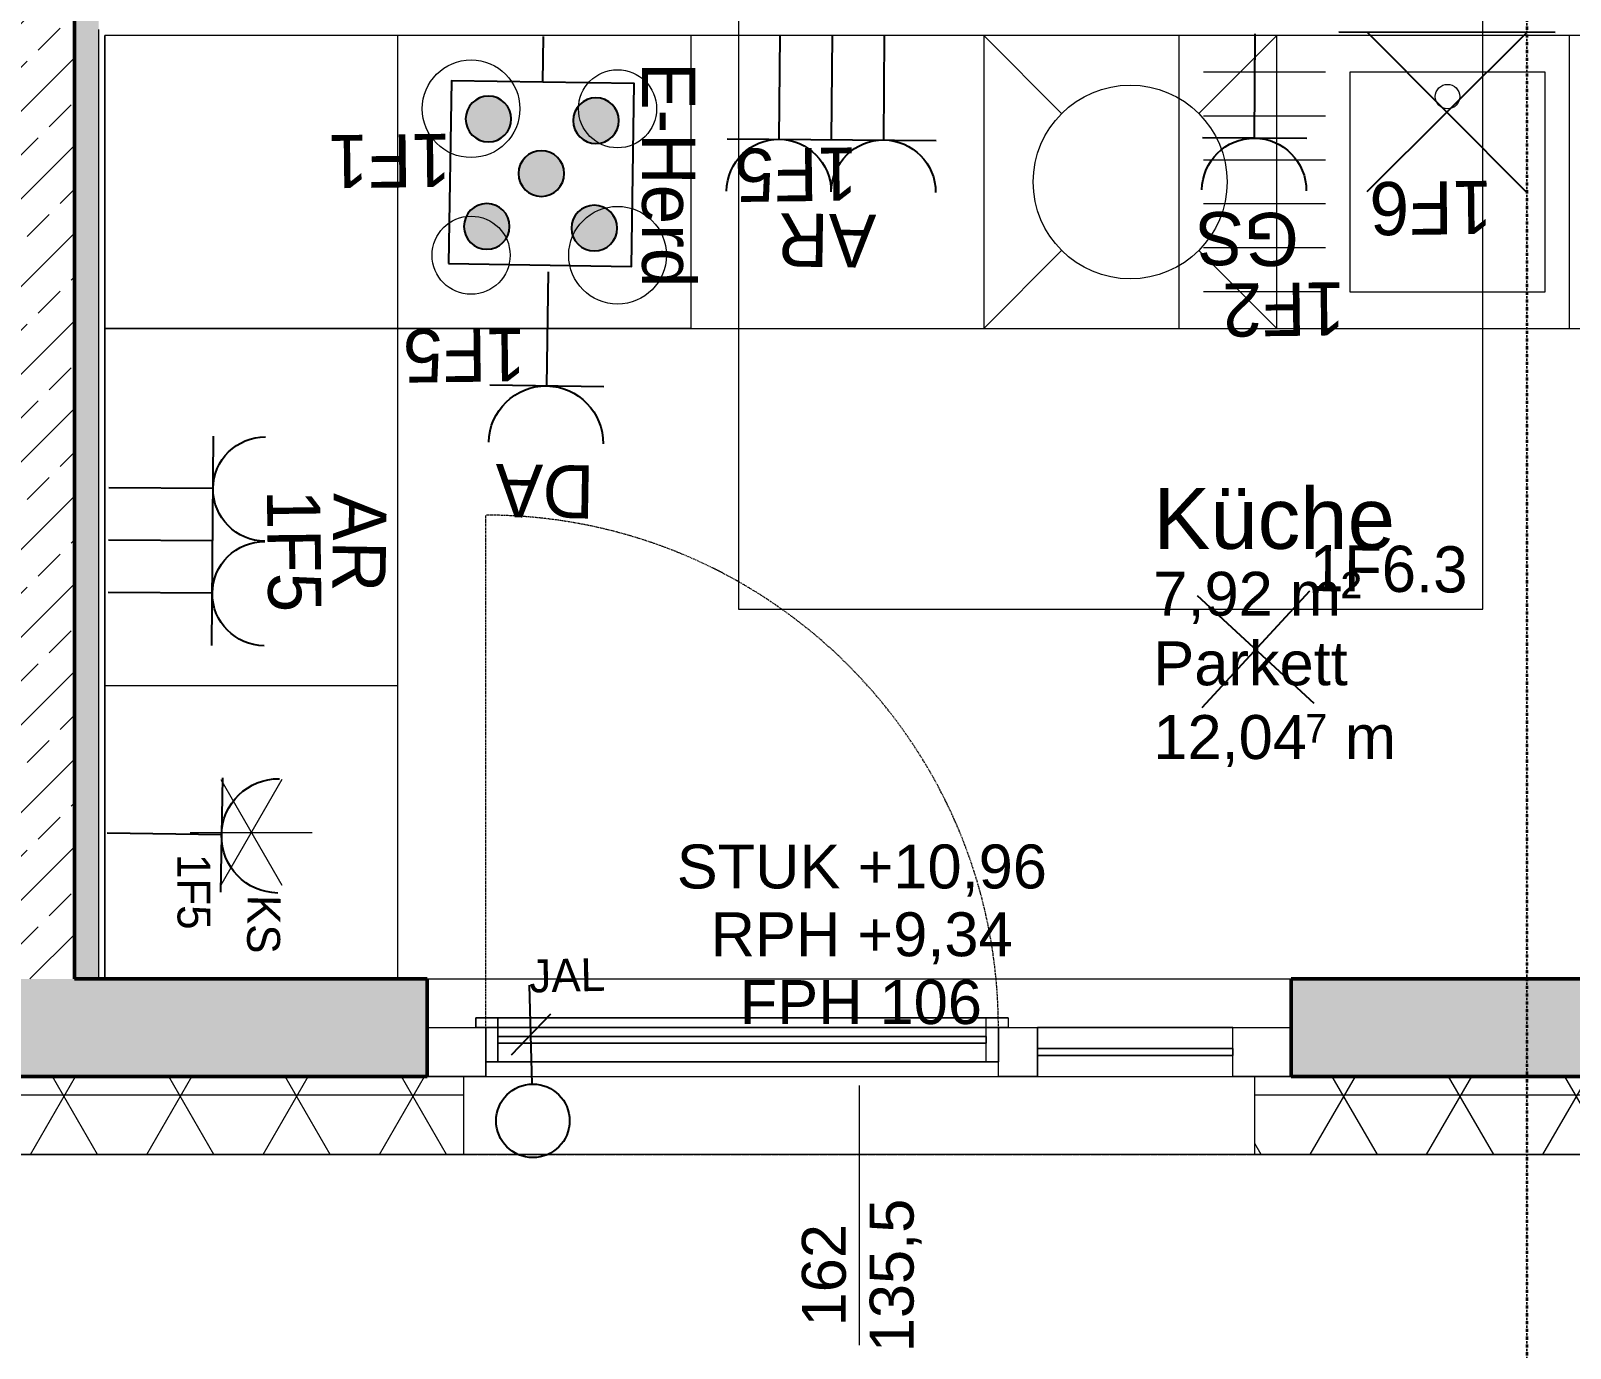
# Model space of a CAD drawing. Header units: metres. Extents: x -15638 to 29611, y -11908 to 29644.
# Drawn here: x 6945 to 10098, y 2594 to 5293 of the extents above; entities that cross this region are included whole.
import ezdxf
from ezdxf.enums import TextEntityAlignment as Align

# ---------------------------------------------------------------- set-up
doc = ezdxf.new("R2010")
doc.units = ezdxf.units.M
for name, pattern in [('Strich Punkt Mittel', [0.015875, 0.00635, -0.004763, 0, -0.004763]), ('Verdeckt', [0.003, 0.002, -0.001]), ('Verdeckt Oben', [0.00225, 0.0015, -0.00075])]:
    doc.linetypes.add(name, pattern=pattern)
for name, color, linetype, lineweight in [('A-GLAZ', 151, 'Continuous', 18), ('A-GLAZ-IDEN_', 152, 'Continuous', 9), ('A_Decken', 8, 'Continuous', 13), ('A_Fenster', 7, 'Continuous', 13), ('A_Moebel', 6, 'Continuous', 13), ('A_Raeume_', 7, 'Continuous', 5), ('A_Raeume_Beschriftung_', 7, 'Continuous', 9), ('A_Raster_', 1, 'Continuous', 9), ('A_Sanitaer', 3, 'Continuous', 13), ('A_Waende', 7, 'Continuous', 13)]:
    doc.layers.add(name, color=color, linetype=linetype, lineweight=lineweight)
doc.layers.add('E_Steckdose+Schalter', color=150, linetype='Continuous', true_color=0x0b6cf4)
doc.layers.add('ET_LEGENDE - Wohnung$0$800_KO_HI____L', color=130, linetype='Continuous')
doc.styles.add('Arial_2', font='arial.ttf', dxfattribs={"height": 0.09})
doc.styles.add('Arial_3', font='arial.ttf', dxfattribs={"height": 0.125})
doc.styles.add('Arial_4', font='arial.ttf', dxfattribs={"height": 0.05849})
doc.styles.add('ET_LEGENDE - Wohnung$0$ROMANS', font='romans.shx', dxfattribs={"width": 0.6})
pattern_1 = [(45, (0, 0), (-0.08980256, 0.08980256), []), (45, (0.0898, 0), (-0.08980256, 0.08980256), [0.0635, -0.03175])]

# ---------------------------------------------------------------- blocks, each defined once
blk = doc.blocks.new('*U557')
for p, q in [((-70.7, -70.7), (70.7, 70.7)), ((70.7, -70.7), (-70.7, 70.7))]:
    blk.add_line(p, q)
at = {"style": 'ET_LEGENDE - Wohnung$0$ROMANS', "width": 0.6, "flags": 1}
for tag, p in [('RAUMBUCHNUMMER', (0, -400)), ('ANLAGE', (0, -550))]:
    blk.add_attdef(tag, text='', height=100, dxfattribs=at).set_placement(p, align=Align.MIDDLE)
for tag, p in [('TEILANLAGE_NR', (0, -700)), ('KOMPONENTE', (0, -850)), ('KOMPONENTE_NR', (0, -1000)), ('BEZEICHNUNG', (0, -1150)), ('TYP', (0, -1300)), ('HERSTELLER', (0, -1450)), ('MODEL', (0, -1600)), ('LEISTUNG_MAX', (0, -1750)), ('SPEZIFISCH_1', (0, -1900)), ('SPEZIFISCH_2', (0, -2050)), ('SPEZIFISCH_3', (0, -2200)), ('SPEZIFISCH_4', (0, -2350)), ('SPEZIFISCH_5', (0, -2500)), ('GEWERKE_CODE', (0, -2650)), ('LV_POS', (0, -2800)), ('ZAEHLER', (0, -2950)), ('PLATZHALTER_1', (0, -3100)), ('PLATZHALTER_2', (0, -3250)), ('PLATZHALTER_3', (0, -3400)), ('JOBLISTE_VDMA', (0, -3550)), ('ET_SPEZIFISCH_1', (0, -3700)), ('ET_SPEZIFISCH_2', (0, -3850)), ('ET_SPEZIFISCH_3', (0, -4000)), ('ET_SPEZIFISCH_4', (0, -4150)), ('ET_SPEZIFISCH_5', (0, -4300)), ('ET_SPEZIFISCH_6', (0, -4450)), ('ET_SPEZIFISCH_7', (0, -4600))]:
    blk.add_attdef(tag, text='', height=100, dxfattribs=at).set_placement(p, align=Align.MIDDLE_CENTER)
blk = doc.blocks.new('*U555')
blk.add_line((0, 65), (0, 240))
at = {"linetype": 'Continuous', "ltscale": 0.125}
blk.add_line((35.4, 187.9), (-35.4, 117.1), dxfattribs=at)
blk.add_circle((0, 0), 65)
at = {"style": 'ET_LEGENDE - Wohnung$0$ROMANS', "width": 0.6, "flags": 1}
for tag, p in [('RAUMBUCHNUMMER', (0, -400)), ('ANLAGE', (0, -550))]:
    blk.add_attdef(tag, text='', height=100, dxfattribs=at).set_placement(p, align=Align.MIDDLE)
for tag, p in [('TEILANLAGE_NR', (0, -700)), ('KOMPONENTE', (0, -850)), ('KOMPONENTE_NR', (0, -1000)), ('BEZEICHNUNG', (0, -1150)), ('TYP', (0, -1300)), ('HERSTELLER', (0, -1450)), ('MODEL', (0, -1600)), ('LEISTUNG_MAX', (0, -1750)), ('SPEZIFISCH_1', (0, -1900)), ('SPEZIFISCH_2', (0, -2050)), ('SPEZIFISCH_3', (0, -2200)), ('SPEZIFISCH_4', (0, -2350)), ('SPEZIFISCH_5', (0, -2500)), ('GEWERKE_CODE', (0, -2650)), ('LV_POS', (0, -2800)), ('ZAEHLER', (0, -2950)), ('PLATZHALTER_1', (0, -3100)), ('PLATZHALTER_2', (0, -3250)), ('PLATZHALTER_3', (0, -3400)), ('JOBLISTE_VDMA', (0, -3550)), ('ET_SPEZIFISCH_1', (0, -3700)), ('ET_SPEZIFISCH_2', (0, -3850)), ('ET_SPEZIFISCH_3', (0, -4000)), ('ET_SPEZIFISCH_4', (0, -4150)), ('ET_SPEZIFISCH_5', (0, -4300)), ('ET_SPEZIFISCH_6', (0, -4450)), ('ET_SPEZIFISCH_7', (0, -4600))]:
    blk.add_attdef(tag, text='', height=100, dxfattribs=at).set_placement(p, align=Align.MIDDLE_CENTER)
blk = doc.blocks.new('*U556')
h = blk.add_hatch(color=256)
edge = h.paths.add_edge_path()
edge.add_arc((-58.8, 58.8), 25, 0, 360)
h = blk.add_hatch(color=256)
edge = h.paths.add_edge_path()
edge.add_arc((58.8, 58.8), 25, 0, 360)
h = blk.add_hatch(color=256)
edge = h.paths.add_edge_path()
edge.add_arc((0, 0), 25, 0, 360)
h = blk.add_hatch(color=256)
edge = h.paths.add_edge_path()
edge.add_arc((-58.8, -58.8), 25, 0, 360)
h = blk.add_hatch(color=256)
edge = h.paths.add_edge_path()
edge.add_arc((58.8, -58.8), 25, 0, 360)
blk.add_line((0, -100), (0, -150))
blk.add_lwpolyline([(-100, 100), (100, 100), (100, -100), (-100, -100)], close=True)
for centre in [(-58.8, 58.8), (58.8, 58.8), (58.8, 58.8), (0, 0), (0, 0), (-58.8, -58.8), (-58.8, -58.8), (58.8, -58.8), (58.8, -58.8)]:
    blk.add_circle(centre, 25)
at = {"style": 'ET_LEGENDE - Wohnung$0$ROMANS', "width": 0.6, "flags": 1}
for tag, p in [('RAUMBUCHNUMMER', (0, -400)), ('ANLAGE', (0, -550))]:
    blk.add_attdef(tag, text='', height=100, dxfattribs=at).set_placement(p, align=Align.MIDDLE)
for tag, p in [('TEILANLAGE_NR', (0, -700)), ('KOMPONENTE', (0, -850)), ('KOMPONENTE_NR', (0, -1000)), ('BEZEICHNUNG', (0, -1150)), ('TYP', (0, -1300)), ('HERSTELLER', (0, -1450)), ('MODEL', (0, -1600)), ('LEISTUNG_MAX', (0, -1750)), ('SPEZIFISCH_1', (0, -1900)), ('SPEZIFISCH_2', (0, -2050)), ('SPEZIFISCH_3', (0, -2200)), ('SPEZIFISCH_4', (0, -2350)), ('SPEZIFISCH_5', (0, -2500)), ('GEWERKE_CODE', (0, -2650)), ('LV_POS', (0, -2800)), ('ZAEHLER', (0, -2950)), ('PLATZHALTER_1', (0, -3100)), ('PLATZHALTER_2', (0, -3250)), ('PLATZHALTER_3', (0, -3400)), ('JOBLISTE_VDMA', (0, -3550)), ('ET_SPEZIFISCH_1', (0, -3700)), ('ET_SPEZIFISCH_2', (0, -3850)), ('ET_SPEZIFISCH_3', (0, -4000)), ('ET_SPEZIFISCH_4', (0, -4150)), ('ET_SPEZIFISCH_5', (0, -4300)), ('ET_SPEZIFISCH_6', (0, -4450)), ('ET_SPEZIFISCH_7', (0, -4600))]:
    blk.add_attdef(tag, text='', height=100, dxfattribs=at).set_placement(p, align=Align.MIDDLE_CENTER)
blk = doc.blocks.new('*U567')
for p, q in [((62.5, 0), (-62.5, 0)), ((0, 0), (0, -125))]:
    blk.add_line(p, q)
blk.add_arc((0, 62.5), 62.5, 180, 0)
at = {"style": 'ET_LEGENDE - Wohnung$0$ROMANS', "width": 0.8, "flags": 1}
for tag, p in [('RAUMBUCHNUMMER', (0, -425)), ('ANLAGE', (0, -595.4)), ('TEILANLAGE_NR', (0, -755.5)), ('KOMPONENTE', (0, -901.3)), ('KOMPONENTE_NR', (0, -1063.3)), ('BEZEICHNUNG', (0, -1205.6)), ('TYP', (0, -1346.7)), ('HERSTELLER', (0, -1514.1)), ('MODEL', (0, -1677.3)), ('LEISTUNG_MAX', (0, -1851.5)), ('SPEZIFISCH_1', (0, -2012.8)), ('SPEZIFISCH_2', (0, -2200)), ('SPEZIFISCH_3', (0, -2374.2)), ('SPEZIFISCH_4', (0, -2548.5)), ('SPEZIFISCH_5', (0, -2722.7)), ('GEWERKE_CODE', (0, -2897)), ('LV_POS', (0, -3071.2)), ('ZAEHLER', (0, -3245.5)), ('PLATZHALTER_1', (0, -3419.7)), ('PLATZHALTER_2', (0, -3594)), ('PLATZHALTER_3', (0, -3768.2)), ('JOBLISTE_VDMA', (0, -3942.5)), ('ET_SPEZIFISCH_1', (0, -4116.7)), ('ET_SPEZIFISCH_2', (0, -4291)), ('ET_SPEZIFISCH_3', (0, -4465.2)), ('ET_SPEZIFISCH_4', (0, -4639.5)), ('ET_SPEZIFISCH_5', (0, -4813.7)), ('ET_SPEZIFISCH_6', (0, -4988)), ('ET_SPEZIFISCH_7', (0, -5162.2))]:
    blk.add_attdef(tag, text='', height=100, dxfattribs=at).set_placement(p, align=Align.MIDDLE)
blk = doc.blocks.new('*U566')
for p, q in [((-125.3, 0), (125.3, 0)), ((0, 0), (0, -125))]:
    blk.add_line(p, q)
for centre in [(-62.8, 62.6), (62.5, 62.5)]:
    blk.add_arc(centre, 62.5, 180, 0)
at = {"layer": 'ET_LEGENDE - Wohnung$0$800_KO_HI____L'}
for p, q in [((-62.8, 0.1), (-62.8, -124.9)), ((62.5, 0), (62.5, -125))]:
    blk.add_line(p, q, dxfattribs=at)
at = {"style": 'ET_LEGENDE - Wohnung$0$ROMANS', "width": 0.8, "flags": 1}
for tag, p in [('RAUMBUCHNUMMER', (0, -425)), ('ANLAGE', (0, -595.4)), ('TEILANLAGE_NR', (0, -755.5)), ('KOMPONENTE', (0, -901.3)), ('KOMPONENTE_NR', (0, -1063.3)), ('BEZEICHNUNG', (0, -1205.6)), ('TYP', (0, -1346.7)), ('HERSTELLER', (0, -1514.1)), ('MODEL', (0, -1677.3)), ('LEISTUNG_MAX', (0, -1851.5)), ('SPEZIFISCH_1', (0, -2012.8)), ('SPEZIFISCH_2', (0, -2200)), ('SPEZIFISCH_3', (0, -2374.2)), ('SPEZIFISCH_4', (0, -2548.5)), ('SPEZIFISCH_5', (0, -2722.7)), ('GEWERKE_CODE', (0, -2897)), ('LV_POS', (0, -3071.2)), ('ZAEHLER', (0, -3245.5)), ('PLATZHALTER_1', (0, -3419.7)), ('PLATZHALTER_2', (0, -3594)), ('PLATZHALTER_3', (0, -3768.2)), ('JOBLISTE_VDMA', (0, -3942.5))]:
    blk.add_attdef(tag, text='', height=100, dxfattribs=at).set_placement(p, align=Align.MIDDLE)
blk = doc.blocks.new('*U560')
for p, q in [((-70.7, -70.7), (70.7, 70.7)), ((70.7, -70.7), (-70.7, 70.7)), ((-95.7, -70.7), (95.7, -70.7))]:
    blk.add_line(p, q)
at = {"style": 'ET_LEGENDE - Wohnung$0$ROMANS', "width": 0.6, "flags": 1}
for tag, p in [('RAUMBUCHNUMMER', (0, -400)), ('ANLAGE', (0, -550))]:
    blk.add_attdef(tag, text='', height=100, dxfattribs=at).set_placement(p, align=Align.MIDDLE)
for tag, p in [('TEILANLAGE_NR', (0, -700)), ('KOMPONENTE', (0, -850)), ('KOMPONENTE_NR', (0, -1000)), ('BEZEICHNUNG', (0, -1150)), ('TYP', (0, -1300)), ('HERSTELLER', (0, -1450)), ('MODEL', (0, -1600)), ('LEISTUNG_MAX', (0, -1750)), ('SPEZIFISCH_1', (0, -1900)), ('SPEZIFISCH_2', (0, -2050)), ('SPEZIFISCH_3', (0, -2200)), ('SPEZIFISCH_4', (0, -2350)), ('SPEZIFISCH_5', (0, -2500)), ('GEWERKE_CODE', (0, -2650)), ('LV_POS', (0, -2800)), ('ZAEHLER', (0, -2950)), ('PLATZHALTER_1', (0, -3100)), ('PLATZHALTER_2', (0, -3250)), ('PLATZHALTER_3', (0, -3400)), ('JOBLISTE_VDMA', (0, -3550)), ('ET_SPEZIFISCH_1', (0, -3700)), ('ET_SPEZIFISCH_2', (0, -3850)), ('ET_SPEZIFISCH_3', (0, -4000)), ('ET_SPEZIFISCH_4', (0, -4150)), ('ET_SPEZIFISCH_5', (0, -4300)), ('ET_SPEZIFISCH_6', (0, -4450)), ('ET_SPEZIFISCH_7', (0, -4600))]:
    blk.add_attdef(tag, text='', height=100, dxfattribs=at).set_placement(p, align=Align.MIDDLE_CENTER)
blk = doc.blocks.new('Fens_Tuer_2tlg - DK_DF_SL_1770x1900_Terrassentür dicke Aufbau NEU DG-V3-263_PP_03DG_BT1')
at = {"layer": 'A-GLAZ'}
for p, q in [((-0.785, 0.02), (-0.74, 0.02)), ((-0.785, 0), (-0.785, 0.02)), ((-0.74, 0.02), (-0.74, -0.07)), ((0.26, 0.02), (0.305, 0.02)), ((0.26, -0.07), (0.26, 0.02)), ((0.305, 0.02), (0.305, 0)), ((-0.885, -0.1), (-0.885, 0)), ((-0.885, 0), (-0.765, 0)), ((-0.765, 0), (-0.785, 0)), ((-0.765, -0.07), (-0.765, 0)), ((-0.765, 0), (-0.765, -0.1)), ((-0.74, -0.018), (0.26, -0.018)), ((-0.74, -0.032), (-0.74, -0.018)), ((0.26, -0.018), (0.26, -0.032)), ((0.285, 0), (0.285, -0.07)), ((0.305, 0), (0.285, 0)), ((0.285, -0.1), (0.285, 0)), ((0.285, 0), (0.365, 0)), ((0.365, 0), (0.365, -0.1)), ((0.765, -0.1), (0.765, 0)), ((0.765, 0), (0.885, 0)), ((0.885, 0), (0.885, -0.1)), ((0.26, -0.032), (-0.74, -0.032)), ((0.365, -0.043), (0.765, -0.043)), ((0.365, -0.057), (0.365, -0.043)), ((0.765, -0.057), (0.365, -0.057)), ((0.765, -0.043), (0.765, -0.057)), ((-0.74, -0.07), (-0.765, -0.07)), ((0.285, -0.07), (0.26, -0.07)), ((-0.765, -0.1), (-0.885, -0.1)), ((0.365, -0.1), (0.285, -0.1)), ((0.885, -0.1), (0.765, -0.1))]:
    blk.add_line(p, q, dxfattribs=at)
at = {"layer": 'A_Fenster', "linetype": 'Verdeckt', "lineweight": 5}
for p, q in [((-0.765, 0.02), (-0.765, 1.05)), ((-0.765, 0), (-0.765, 0.02))]:
    blk.add_line(p, q, dxfattribs=at)
at = {"layer": 'A_Fenster', "linetype": 'Verdeckt Oben', "lineweight": 5}
for p, q in [((-0.885, 0.1), (0.885, 0.1)), ((-0.885, 0.1), (0.885, 0.1)), ((-0.885, -0.1), (0.885, -0.1)), ((-0.81, -0.26), (0.81, -0.26))]:
    blk.add_line(p, q, dxfattribs=at)
at = {"layer": 'A_Fenster'}
for p, q in [((-0.785, 0.02), (-0.785, 0)), ((0.305, 0.02), (-0.785, 0.02)), ((-0.74, -0.018), (-0.74, 0.02)), ((-0.74, 0.02), (0.26, 0.02)), ((0.26, -0.018), (0.26, 0.02)), ((0.305, 0.02), (0.305, 0)), ((-0.885, 0), (-0.785, 0)), ((-0.785, 0), (0.305, 0)), ((-0.785, 0), (0.305, 0)), ((-0.765, 0), (-0.765, -0.07)), ((0.285, 0), (-0.765, 0)), ((0.285, 0), (-0.765, 0)), ((-0.765, -0.07), (-0.765, 0)), ((-0.74, -0.018), (-0.74, -0.032)), ((0.26, -0.018), (-0.74, -0.018)), ((-0.74, -0.032), (-0.74, -0.018)), ((0.26, -0.032), (0.26, -0.018)), ((0.26, -0.032), (0.26, -0.018)), ((0.285, 0), (0.285, -0.07)), ((0.285, -0.07), (0.285, 0)), ((0.305, 0), (0.885, 0)), ((0.765, 0), (0.365, 0)), ((0.365, -0.043), (0.365, 0)), ((0.765, -0.043), (0.765, 0)), ((-0.74, -0.032), (0.26, -0.032)), ((-0.74, -0.07), (-0.74, -0.032)), ((0.26, -0.07), (0.26, -0.032)), ((0.365, -0.057), (0.365, -0.043)), ((0.365, -0.043), (0.365, -0.057)), ((0.765, -0.043), (0.365, -0.043)), ((0.365, -0.1), (0.365, -0.057)), ((0.365, -0.057), (0.765, -0.057)), ((0.765, -0.057), (0.765, -0.043)), ((0.765, -0.057), (0.765, -0.043)), ((0.765, -0.1), (0.765, -0.057)), ((-0.765, -0.07), (0.285, -0.07)), ((-0.765, -0.1), (-0.765, -0.07)), ((0.26, -0.07), (-0.74, -0.07)), ((0.285, -0.1), (0.285, -0.07)), ((-0.81, -0.1), (-0.885, -0.1)), ((-0.765, -0.1), (0.285, -0.1)), ((0.365, -0.1), (0.765, -0.1)), ((0.885, -0.1), (0.81, -0.1))]:
    blk.add_line(p, q, dxfattribs=at)
at = {"layer": 'A_Fenster', "linetype": 'Verdeckt', "lineweight": 5}
for start, end in [(1.094, 90), (360, 1.094)]:
    blk.add_arc((-0.765, 0), 1.05, start, end, dxfattribs=at)
blk = doc.blocks.new('Sani_Kueche_Zeile - Tiefe_600-7796863-263_PP_03DG_BT1')
at = {"layer": 'A_Sanitaer'}
for p, q in [((-0.6005, 0.0254), (-0.6034, 0.0254)), ((-0.0005, 0.0254), (-0.6005, 0.0254)), ((0.1036, 0.0254), (-0.0005, 0.0254)), ((0.9995, 0.0254), (0.8106, 0.0254)), ((1.7995, 0.0254), (0.9995, 0.0254)), ((2.897, 0.0254), (1.7995, 0.0254)), ((-1.2005, -0.5746), (-0.6005, -0.5746)), ((-0.6005, -0.5746), (-0.0005, -0.5746)), ((-0.0005, -0.5746), (0.9995, -0.5746)), ((0.9995, -0.5746), (1.7995, -0.5746)), ((1.7995, -0.5746), (2.897, -0.5746))]:
    blk.add_line(p, q, dxfattribs=at)
blk = doc.blocks.new('Sani_Kueche_Zeile - Tiefe_600-4835286-263_PP_03DG_BT1')
at = {"layer": 'A_Sanitaer'}
for p, q in [((-0.6005, 0.0254), (-1.2005, 0.0254)), ((-1.2005, 0.0254), (-1.2005, -0.5746)), ((0.132, 0.0254), (-0.6005, 0.0254)), ((0.132, -0.5746), (0.132, 0.0254)), ((-1.2005, -0.5746), (-0.6005, -0.5746)), ((-0.6005, -0.5746), (0.132, -0.5746))]:
    blk.add_line(p, q, dxfattribs=at)
blk = doc.blocks.new('MSys_Kueche_Kuehlschrank - 600-V38-263_PP_03DG_BT1')
at = {"layer": 'A_Moebel'}
for p, q in [((-0.6005, 0.0254), (-1.2005, 0.0254)), ((-0.6005, 0.0254), (-1.2005, 0.0254)), ((-0.6005, -0.5746), (-0.6005, 0.0254)), ((-0.6005, -0.5746), (-0.6005, 0.0254)), ((-0.838, -0.1663), (-0.963, -0.3829)), ((-0.963, -0.1663), (-0.838, -0.3829)), ((-1.0255, -0.2746), (-0.7755, -0.2746))]:
    blk.add_line(p, q, dxfattribs=at)
blk = doc.blocks.new('MSys_Kueche_Herd - 600-V39-263_PP_03DG_BT1')
at = {"layer": 'A_Moebel'}
for p, q in [((-1.2005, 0.5746), (-0.6005, 0.5746)), ((-1.2005, -0.0254), (-1.2005, 0.5746)), ((-1.2005, 0.5746), (-0.6005, 0.5746)), ((-1.2005, -0.0254), (-1.2005, 0.5746)), ((-0.6005, 0.5746), (-0.6005, -0.0254)), ((-0.6005, 0.5746), (-0.6005, -0.0254))]:
    blk.add_line(p, q, dxfattribs=at)
for centre, radius in [((-1.0505, 0.4246), 0.1), ((-0.7505, 0.4246), 0.08), ((-0.7505, 0.1246), 0.1), ((-1.0505, 0.1246), 0.08)]:
    blk.add_circle(centre, radius, dxfattribs=at)
blk = doc.blocks.new('MSys_Kueche_Spuele - 80cm-5680275-263_PP_03DG_BT1')
at = {"layer": 'A_Moebel'}
for p, q in [((-1.2005, 0.0254), (-1.2005, -0.5746)), ((-1.2005, 0.0254), (-1.2005, -0.5746)), ((-0.4005, -0.5746), (-0.4005, 0.0254)), ((-0.9005, -0.0496), (-1.1505, -0.0496)), ((-0.4505, -0.0496), (-0.8505, -0.0496)), ((-0.8505, -0.0496), (-0.8505, -0.4996)), ((-0.4505, -0.4996), (-0.4505, -0.0496)), ((-0.9005, -0.1396), (-1.1505, -0.1396)), ((-0.9005, -0.2296), (-1.1505, -0.2296)), ((-0.9005, -0.3196), (-1.1505, -0.3196)), ((-0.9005, -0.4096), (-1.1505, -0.4096)), ((-0.9005, -0.4996), (-1.1505, -0.4996)), ((-0.8505, -0.4996), (-0.4505, -0.4996)), ((-1.2005, -0.5746), (-0.4005, -0.5746))]:
    blk.add_line(p, q, dxfattribs=at)
blk.add_circle((-0.6505, -0.0996), 0.025, dxfattribs=at)
blk = doc.blocks.new('MSys_Kueche_Geschirrspueler - 600-5681845-263_PP_03DG_BT1')
at = {"layer": 'A_Moebel'}
for p, q in [((-1.0409, -0.1342), (-1.2005, 0.0254)), ((-0.6005, 0.0254), (-1.2005, 0.0254)), ((-1.2005, 0.0254), (-1.2005, -0.5746)), ((-0.6005, 0.0254), (-0.7601, -0.1342)), ((-0.6005, -0.5746), (-0.6005, 0.0254)), ((-1.0409, -0.415), (-1.2005, -0.5746)), ((-0.6005, -0.5746), (-0.7601, -0.415))]:
    blk.add_line(p, q, dxfattribs=at)
blk.add_circle((-0.9005, -0.2746), 0.1985, dxfattribs=at)
blk = doc.blocks.new('BS_Fens_PP - rechts-2843221-263_PP_03DG_BT1')
at = {"layer": 'A-GLAZ-IDEN_'}
blk.add_line((0, 0.000124), (0, -0.010513), dxfattribs=at)
blk = doc.blocks.new('354354')
at = {"layer": 'A_Waende', "lineweight": 5}
h = blk.add_hatch(dxfattribs=at)
h.set_pattern_fill('FP_4', color=250, style=0, pattern_type=2)
h.set_pattern_definition(pattern_1)
h.paths.add_polyline_path([(25.7577, 74.098), (25.9377, 74.098), (25.9377, 78.3005), (25.7577, 78.3005), (25.7577, 74.4212)])
h = blk.add_hatch(dxfattribs=at)
h.set_pattern_fill('FP_60', color=250, angle=225, style=0, pattern_type=2)
h.set_pattern_definition([(135, (26.00032, 76.19924), (-0.254, 0.1270034), [0.02245, -0.15715]), (135, (25.8893, 76.24662), (-0.254, 0.1270034), [0.02245, -0.15715]), (135, (26.00032, 76.26288), (-0.254, 0.1270034), [0.02245, -0.15715]), (135, (25.8893, 76.31026), (-0.254, 0.1270034), [0.02245, -0.15715]), (161.565, (25.984053, 76.215504), (-0.50799766, 0.1270007), [0.0502, -0.35141]), (161.565, (25.936677, 76.230354), (-0.50799766, 0.1270007), [0.0502, -0.35141]), (161.565, (25.98476, 76.278437), (-0.50799766, 0.1270007), [0.0502, -0.35141]), (161.565, (25.936677, 76.293993), (-0.50799766, 0.1270007), [0.0502, -0.35141]), (225, (25.8893, 76.2155), (0.254, 0.1270034), [0.02245, -0.15715]), (225, (26.00032, 76.26288), (0.254, 0.1270034), [0.02245, -0.15715]), (225, (25.88859, 76.27844), (0.254, 0.1270034), [0.02245, -0.15715]), (225, (26.00032, 76.32652), (0.254, 0.1270034), [0.02245, -0.15715]), (198.435, (25.936677, 76.230354), (0.50799766, 0.1270007), [0.0502, -0.35141]), (198.435, (25.984053, 76.246617), (0.50799766, 0.1270007), [0.0502, -0.35141]), (198.435, (25.936677, 76.293993), (0.50799766, 0.1270007), [0.0502, -0.35141]), (198.435, (25.984053, 76.310257), (0.50799766, 0.1270007), [0.0502, -0.35141])])
h.paths.add_polyline_path([(25.9377, 74.098), (25.9877, 74.098), (25.9877, 78.3005), (25.9377, 78.3005), (25.9377, 74.4212)])
h = blk.add_hatch(dxfattribs=at)
h.set_pattern_fill('FP_4', color=250, style=0, pattern_type=2)
h.set_pattern_definition(pattern_1)
h.paths.add_polyline_path([(29.7382, 73.898), (29.8125, 73.898), (29.8125, 74.098), (28.4302, 74.098), (28.4302, 73.898), (29.3505, 73.898)])
h.paths.add_polyline_path([(11.2427, 73.898), (13.1164, 73.898), (13.1164, 74.098), (11.2427, 74.098), (11.2427, 74.0156)])
h.paths.add_polyline_path([(24.8204, 73.898), (26.6602, 73.898), (26.6602, 74.098), (24.7596, 74.098), (24.7596, 73.898), (24.8063, 73.898)])
h.paths.add_polyline_path([(21.6909, 73.898), (22.9896, 73.898), (22.9896, 74.098), (21.6909, 74.098), (21.6909, 73.998)])
h.paths.add_polyline_path([(35.1723, 73.998), (35.1918, 74.0758), (35.1564, 74.0616), (35.1623, 74.038)])
h.paths.add_polyline_path([(35.1973, 73.898), (35.1723, 73.998), (35.1473, 73.898), (35.1723, 73.898)])
h.paths.add_polyline_path([(35.2398, 73.898), (35.1973, 73.961), (35.1973, 73.898)])
h.paths.add_polyline_path([(35.7884, 73.898), (36.4523, 73.898), (36.4523, 74.098), (35.2473, 74.098), (35.2398, 74.095), (35.2398, 73.898), (35.7477, 73.898)])
h.paths.add_polyline_path([(16.1664, 73.998), (16.1858, 74.0758), (16.1505, 74.0616), (16.1564, 74.038)])
h.paths.add_polyline_path([(16.1414, 73.898), (16.1914, 73.898), (16.1664, 73.998), (16.157, 73.9602)])
h.paths.add_polyline_path([(16.0989, 73.898), (16.1414, 73.898), (16.1414, 73.961)])
h.paths.add_polyline_path([(15.4277, 73.898), (16.0989, 73.898), (16.0989, 74.041), (16.0914, 74.038), (16.0914, 74.098), (14.8864, 74.098), (14.8864, 73.898), (15.3277, 73.898)])
h.paths.add_polyline_path([(19.8705, 73.898), (19.9209, 73.898), (19.9209, 74.098), (18.2564, 74.098), (18.2564, 73.898), (18.8201, 73.898)])
h.paths.add_polyline_path([(31.5825, 73.898), (33.0823, 73.898), (33.0823, 74.098), (31.5825, 74.098), (31.5825, 74.0966)])
h.paths.add_polyline_path([(35.1473, 73.898), (35.1473, 73.961), (35.1048, 73.898)])
h.paths.add_polyline_path([(35.1048, 73.898), (35.1048, 74.041), (35.0973, 74.038), (35.0973, 74.098), (34.8523, 74.098), (34.8523, 73.898), (35.0814, 73.898)])
h.paths.add_polyline_path([(16.2339, 73.898), (16.1914, 73.961), (16.1914, 73.898)])
h.paths.add_polyline_path([(16.4864, 73.898), (16.4864, 74.098), (16.2414, 74.098), (16.2339, 74.095), (16.2339, 73.898), (16.3455, 73.898)])
h.paths.add_polyline_path([(39.0827, 73.898), (39.0827, 74.098), (38.2223, 74.098), (38.2223, 73.898), (38.9653, 73.898)])
h.paths.add_polyline_path([(16.1914, 74.035), (16.2311, 74.0939), (16.1914, 74.078), (16.1914, 74.038)])
h.paths.add_polyline_path([(35.1973, 74.035), (35.237, 74.0939), (35.1973, 74.078), (35.1973, 74.038)])
h.paths.add_polyline_path([(16.1414, 74.035), (16.1414, 74.058), (16.1292, 74.0531), (16.1394, 74.038)])
h.paths.add_polyline_path([(35.1473, 74.035), (35.1473, 74.058), (35.1351, 74.0531), (35.1453, 74.038)])
h = blk.add_hatch(dxfattribs=at)
h.set_pattern_fill('FP_2', color=250, style=0, pattern_type=2)
h.set_pattern_definition([(180, (25.243, 73.898), (0, -0.20637), []), (240, (25.243, 73.898), (0.1787303, -0.10319), []), (300, (25.243, 73.898), (0.1787303, 0.10319), [])])
h.paths.add_polyline_path([(38.2223, 73.738), (39.4427, 73.738), (39.4427, 73.898), (38.1473, 73.898), (38.1473, 73.738)])
h.paths.add_polyline_path([(34.7773, 73.738), (36.5273, 73.738), (36.5273, 73.898), (34.7773, 73.898), (34.7773, 73.8599)])
h.paths.add_polyline_path([(33.1573, 73.738), (33.1573, 73.898), (31.5075, 73.898), (31.5075, 73.738), (32.9604, 73.738)])
h.paths.add_polyline_path([(29.7382, 73.738), (29.8875, 73.738), (29.8875, 73.898), (28.3552, 73.898), (28.3552, 73.738), (29.3235, 73.738)])
h.paths.add_polyline_path([(25.8902, 73.738), (26.7352, 73.738), (26.7352, 73.898), (24.6846, 73.898), (24.6846, 73.738), (25.7577, 73.738)])
h.paths.add_polyline_path([(23.0646, 73.738), (23.0646, 73.898), (21.6159, 73.898), (21.6159, 73.738), (23.0622, 73.738)])
h.paths.add_polyline_path([(12.7559, 73.738), (13.1914, 73.738), (13.1914, 73.898), (11.0427, 73.898), (11.0427, 73.738), (11.75, 73.738)])
h.paths.add_polyline_path([(15.4277, 73.738), (16.5614, 73.738), (16.5614, 73.898), (14.8114, 73.898), (14.8114, 73.738), (15.3277, 73.738)])
h.paths.add_polyline_path([(18.2564, 73.738), (19.9959, 73.738), (19.9959, 73.898), (18.1814, 73.898), (18.1814, 73.738)])
at = {"layer": 'A_Decken'}
for p, q in [((30.0977, 76.0305), (26.0002, 76.0305)), ((26.6602, 74.098), (27.3043, 74.098)), ((28.7183, 73.738), (29.8875, 73.738))]:
    blk.add_line(p, q, dxfattribs=at)
at = {"layer": 'A_Raeume_', "flags": 128}
for points in [[(29.7382, 73.738), (24.7927, 73.738), (24.7927, 71.1858), (24.7927, 71.048), (42.4327, 71.048), (42.4327, 78.3005), (39.4427, 78.3005), (39.4427, 73.738), (34.9382, 73.738), (34.9382, 71.8558), (34.9382, 71.718), (34.8004, 71.718), (29.7382, 71.718)], [(28.8227, 77.953), (28.8227, 78.238), (27.2977, 78.238), (27.2977, 76.1055), (27.2977, 75.973), (27.2977, 74.8555), (28.8227, 74.8555)], [(26.0002, 74.098), (30.0977, 74.098), (30.0977, 76.0305), (26.0502, 76.0305), (26.0002, 76.0305)]]:
    blk.add_lwpolyline(points, close=True, dxfattribs=at)
at = {"layer": 'A_Raster_', "linetype": 'Strich Punkt Mittel', "lineweight": 35}
blk.add_line((28.9127, 94.2296), (28.9127, 59.9489), dxfattribs=at)
at = {"layer": 'A_Waende', "color": 10, "lineweight": 50}
for p, q in [((25.9377, 74.098), (25.9377, 78.3005)), ((25.9377, 74.098), (26.6602, 74.098)), ((26.6602, 73.898), (26.6602, 74.098)), ((28.4302, 74.098), (29.8125, 74.098)), ((28.4302, 73.898), (28.4302, 74.098)), ((26.6602, 73.898), (24.7596, 73.898)), ((29.8125, 73.898), (28.4302, 73.898))]:
    blk.add_line(p, q, dxfattribs=at)
at = {"layer": 'A_Waende'}
for p, q in [((25.9877, 74.098), (25.9877, 76.043)), ((26.0002, 74.098), (26.0002, 76.0305)), ((27.3043, 74.098), (28.4302, 74.098)), ((26.6602, 73.898), (28.4302, 73.898)), ((28.3552, 73.738), (26.7352, 73.738))]:
    blk.add_line(p, q, dxfattribs=at)
at = {"layer": 'A_Waende', "color": 250, "lineweight": 5}
for p, q in [((26.7352, 73.738), (26.7352, 73.898)), ((28.3552, 73.738), (28.3552, 73.898)), ((24.6846, 73.738), (26.7352, 73.738)), ((28.3552, 73.738), (28.7183, 73.738))]:
    blk.add_line(p, q, dxfattribs=at)
at = {"layer": 'A-GLAZ-IDEN_', "xscale": 49.99999999999998, "yscale": 49.99999999999998, "zscale": 49.99999999999998}
blk.add_blockref('BS_Fens_PP - rechts-2843221-263_PP_03DG_BT1', (27.5452, 73.8734), dxfattribs=at)
at = {"layer": 'A_Fenster'}
blk.add_blockref('Fens_Tuer_2tlg - DK_DF_SL_1770x1900_Terrassentür dicke Aufbau NEU DG-V3-263_PP_03DG_BT1', (27.5452, 73.998), dxfattribs=at)
at = {"layer": 'A_Moebel', "rotation": 180}
for name, p in [('MSys_Kueche_Herd - 600-V39-263_PP_03DG_BT1', (25.9997, 76.0051)), ('MSys_Kueche_Geschirrspueler - 600-5681845-263_PP_03DG_BT1', (27.1997, 75.4559))]:
    blk.add_blockref(name, p, dxfattribs=at)
at = {"layer": 'A_Moebel'}
for name, p in [('MSys_Kueche_Spuele - 80cm-5680275-263_PP_03DG_BT1', (29.4006, 76.0051)), ('MSys_Kueche_Kuehlschrank - 600-V38-263_PP_03DG_BT1', (27.2006, 74.6726))]:
    blk.add_blockref(name, p, dxfattribs=at)
at = {"layer": 'A_Sanitaer'}
blk.add_blockref('Sani_Kueche_Zeile - Tiefe_600-7796863-263_PP_03DG_BT1', (27.2006, 76.0051), dxfattribs=at)
at = {"layer": 'A_Sanitaer', "rotation": 89.99999999999982}
blk.add_blockref('Sani_Kueche_Zeile - Tiefe_600-4835286-263_PP_03DG_BT1', (26.0256, 75.2985), dxfattribs=at)
at = {"layer": 'A-GLAZ-IDEN_', "char_height": 0.09, "attachment_point": 1, "style": 'Arial_2'}
for s, insert, width in [('STUK +10,96', (27.1715, 74.3732), 0.905907), ('RPH +9,34', (27.241, 74.2343), 0.737552), ('FPH 106', (27.3005, 74.0954), 0.593249)]:
    blk.add_mtext(s, dxfattribs=dict(at, insert=insert, width=width))
at = {"layer": 'A-GLAZ-IDEN_', "char_height": 0.09, "attachment_point": 1, "rotation": 90, "style": 'Arial_2'}
for s, insert, width in [('135,5', (27.5666, 73.333), 0.376793), ('162', (27.4277, 73.3859), 0.252532)]:
    blk.add_mtext(s, dxfattribs=dict(at, insert=insert, width=width))
at = {"layer": 'A_Raeume_Beschriftung_', "attachment_point": 1}
for s, insert, char_height, width, style in [('Küche', (28.1476, 75.1039), 0.125, 0.593249, 'Arial_3'), ('7,92 m²', (28.1476, 74.9319), 0.09, 0.505063, 'Arial_2'), ('Parkett', (28.1476, 74.7894), 0.09, 0.464979, 'Arial_2'), ('12,04', (28.1476, 74.6384), 0.09, 0.376793, 'Arial_2'), ('7', (28.4585, 74.6403), 0.0585, 0.056118, 'Arial_4'), (' m', (28.5048, 74.6384), 0.09, 0.164346, 'Arial_2')]:
    blk.add_mtext(s, dxfattribs=dict(at, insert=insert, char_height=char_height, width=width, style=style))

msp = doc.modelspace()

# ---------------------------------------------------------------- block references
at = {"xscale": 1000, "yscale": 1000, "zscale": 1000}
msp.add_blockref('354354', (-18903.7, -70747.2), dxfattribs=at)
at = {"layer": 'E_Steckdose+Schalter'}
for name, p, xscale, yscale, zscale, rotation in [('*U556', (7990.5, 5000.6), -1.872466151812784, 1.872466151812784, 1.872466151812784, 179.1043585717039), ('*U566', (8585, 5070.2), -1.709411511611679, 1.709411511611679, 1.70941151161168, 179.5670765846539), ('*U567', (9451.1, 5073.1), -1.709411511611679, 1.709411511611679, 1.70941151161168, 179.5670765846539), ('*U560', (9845, 5126.3), 2.314256675086783, 2.314256675086783, 2.314256675086783, 179.8961921666944), ('*U567', (8001.7, 4565.4), -1.872466151812784, 1.872466151812784, 1.872466151812784, 179.1043585717039), ('*U566', (7317.3, 4248.2), -1.709411511611679, 1.709411511611679, 1.70941151161168, 269.5670765846539), ('*U557', (9453.3, 4025.8), 1.626603779674898, 1.626603779674898, 1.626603779674898, 182.2804756445144), ('*U567', (7335.3, 3645.5), -1.872466151812784, 1.872466151812784, 1.872466151812784, 269.1043585717039), ('*U555', (7973.1, 3059.9), 1.15822503442624, 1.15822503442624, 1.15822503442624, 1.361101686509808)]:
    msp.add_blockref(name, p, dxfattribs=dict(at, xscale=xscale, yscale=yscale, zscale=zscale, rotation=rotation))

# ---------------------------------------------------------------- texts
at = {"color": 30, "true_color": 0xf26722}
for s, height, rotation, p in [('E-Herd', 108.9, 269.9887, (8196.9, 5228.7)), ('AR', 108.9, 179.1044, (8676.6, 4916.3)), ('GS', 108.9, 179.1044, (9542.7, 4919.2)), ('DA', 108.9, 179.1044, (8099.5, 4402.5)), ('AR', 108.9, 269.1044, (7565.1, 4346)), ('KS', 67.36, 269.121, (7389.3, 3523.1))]:
    msp.add_text(s, height=height, rotation=rotation, dxfattribs=at).set_placement(p)
at = {"color": 212}
for s, height, rotation, p in [('1F1', 108.9, 180.6968, (7805, 5082.2)), ('1F5', 108.9, 180.6968, (8636.9, 5054.2)), ('1F6', 108.9, 180.6968, (9937.3, 4985.9)), ('1F2', 108.9, 180.6968, (9635.8, 4778.2)), ('1F5', 108.9, 180.6968, (7957.9, 4684.1)), ('1F5', 108.9, 270.6968, (7428.3, 4352.4)), ('1F6.3', 94.6, 359.4197, (9563.6, 4145.3)), ('1F5', 67.36, 270.1759, (7244.9, 3606.8)), ('JAL', 67.36, 1.3611, (7966.4, 3322.7))]:
    msp.add_text(s, height=height, rotation=rotation, dxfattribs=at).set_placement(p)

doc.saveas('drawing.dxf')
